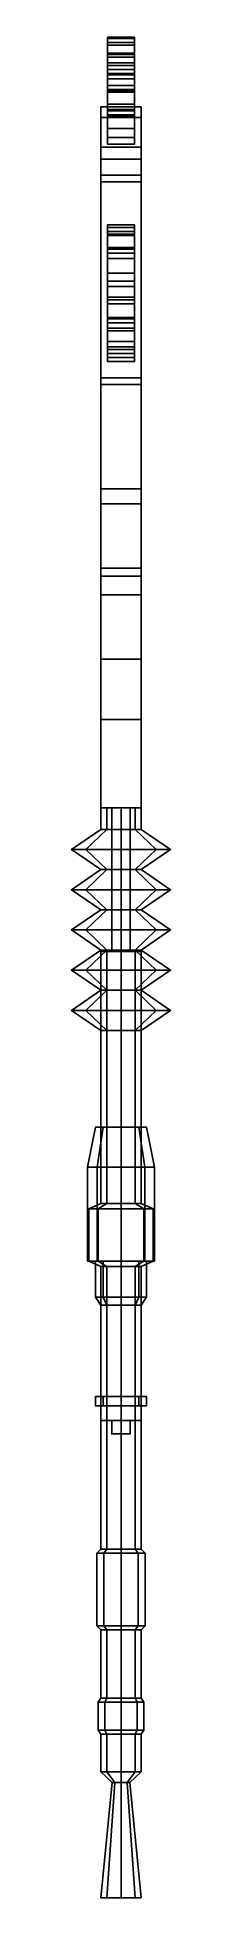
# Model space of a CAD drawing. Extents: x -0.4 to 0.4, y -16.4 to -2.5.
import ezdxf

# ---------------------------------------------------------------- set-up
doc = ezdxf.new("R2010")
doc.units = 0
doc.layers.add('MG_HOTCHKISS', color=7, linetype='CONTINUOUS')

msp = doc.modelspace()

# ---------------------------------------------------------------- linework, layer by layer
at = {"layer": 'MG_HOTCHKISS'}
for points in [[(-0.1, -2.65, -0.36), (-0.1, -2.65, -0.26), (-0.1, -2.54, -0.25), (-0.1, -2.53, -0.36)], [(-0.1, -2.68, -0.46), (-0.1, -2.65, -0.36), (-0.1, -2.53, -0.36), (-0.1, -2.53, -0.51)], [(-0.1, -2.66, -0.56), (-0.1, -2.68, -0.46), (-0.1, -2.53, -0.51), (-0.1, -2.54, -0.66)], [(-0.1, -2.53, -0.36), (-0.1, -2.54, -0.25), (0.1, -2.54, -0.25), (0.1, -2.53, -0.36)], [(-0.1, -2.53, -0.51), (-0.1, -2.53, -0.36), (0.1, -2.53, -0.36), (0.1, -2.53, -0.51)], [(-0.1, -2.54, -0.66), (-0.1, -2.53, -0.51), (0.1, -2.53, -0.51), (0.1, -2.54, -0.66)], [(-0.1, -2.65, -0.26), (-0.1, -2.66, -0.15), (-0.1, -2.59, -0.07), (-0.1, -2.54, -0.25)], [(-0.1, -2.66, -0.74), (-0.1, -2.66, -0.56), (-0.1, -2.54, -0.66), (-0.1, -2.57, -0.76)], [(-0.1, -2.54, -0.25), (-0.1, -2.59, -0.07), (0.1, -2.59, -0.07), (0.1, -2.54, -0.25)], [(-0.1, -2.57, -0.76), (-0.1, -2.54, -0.66), (0.1, -2.54, -0.66), (0.1, -2.57, -0.76)], [(-0.1, -2.74, -0.88), (-0.1, -2.66, -0.74), (-0.1, -2.57, -0.76), (-0.1, -2.66, -0.94)], [(-0.1, -2.66, -0.94), (-0.1, -2.57, -0.76), (0.1, -2.57, -0.76), (0.1, -2.66, -0.94)], [(-0.1, -2.66, -0.15), (-0.1, -2.72, -0.05), (-0.1, -2.66, 0.04), (-0.1, -2.59, -0.07)], [(-0.1, -2.59, -0.07), (-0.1, -2.66, 0.04), (0.1, -2.66, 0.04), (0.1, -2.59, -0.07)], [(0.1, -2.54, -0.25), (0.1, -2.65, -0.26), (0.1, -2.65, -0.36), (0.1, -2.53, -0.36)], [(0.1, -2.53, -0.36), (0.1, -2.65, -0.36), (0.1, -2.68, -0.46), (0.1, -2.53, -0.51)], [(0.1, -2.53, -0.51), (0.1, -2.68, -0.46), (0.1, -2.66, -0.56), (0.1, -2.54, -0.66)], [(0.1, -2.59, -0.07), (0.1, -2.66, -0.15), (0.1, -2.65, -0.26), (0.1, -2.54, -0.25)], [(0.1, -2.54, -0.66), (0.1, -2.66, -0.56), (0.1, -2.66, -0.74), (0.1, -2.57, -0.76)], [(0.1, -2.57, -0.76), (0.1, -2.66, -0.74), (0.1, -2.74, -0.88), (0.1, -2.66, -0.94)], [(0.1, -2.66, 0.04), (0.1, -2.72, -0.05), (0.1, -2.66, -0.15), (0.1, -2.59, -0.07)], [(0.1, -2.65, -0.26), (0.1, -2.66, -0.15), (-0.1, -2.66, -0.15), (-0.1, -2.65, -0.26)], [(0.1, -2.65, -0.36), (0.1, -2.65, -0.26), (-0.1, -2.65, -0.26), (-0.1, -2.65, -0.36)], [(0.1, -2.68, -0.46), (0.1, -2.65, -0.36), (-0.1, -2.65, -0.36), (-0.1, -2.68, -0.46)], [(-0.1, -2.72, -0.05), (-0.1, -2.81), (-0.1, -2.8, 0.12), (-0.1, -2.66, 0.04)], [(-0.1, -2.84, -0.94), (-0.1, -2.74, -0.88), (-0.1, -2.66, -0.94), (-0.1, -2.77, -1.03)], [(-0.1, -2.66, 0.04), (-0.1, -2.8, 0.12), (0.1, -2.8, 0.12), (0.1, -2.66, 0.04)], [(-0.1, -2.77, -1.03), (-0.1, -2.66, -0.94), (0.1, -2.66, -0.94), (0.1, -2.77, -1.03)], [(0.1, -2.66, -0.15), (0.1, -2.72, -0.05), (-0.1, -2.72, -0.05), (-0.1, -2.66, -0.15)], [(0.1, -2.66, -0.56), (0.1, -2.68, -0.46), (-0.1, -2.68, -0.46), (-0.1, -2.66, -0.56)], [(0.1, -2.66, -0.74), (0.1, -2.66, -0.56), (-0.1, -2.66, -0.56), (-0.1, -2.66, -0.74)], [(0.1, -2.74, -0.88), (0.1, -2.66, -0.74), (-0.1, -2.66, -0.74), (-0.1, -2.74, -0.88)], [(0.1, -2.72, -0.05), (0.1, -2.81), (-0.1, -2.81), (-0.1, -2.72, -0.05)], [(0.1, -2.84, -0.94), (0.1, -2.74, -0.88), (-0.1, -2.74, -0.88), (-0.1, -2.84, -0.94)], [(-0.1, -2.93, -0.94), (-0.1, -2.84, -0.94), (-0.1, -2.77, -1.03), (-0.1, -2.89, -1.05)], [(-0.1, -2.89, -1.05), (-0.1, -2.77, -1.03), (0.1, -2.77, -1.03), (0.1, -2.89, -1.05)], [(0.1, -2.8, 0.12), (0.1, -2.81), (0.1, -2.72, -0.05), (0.1, -2.66, 0.04)], [(0.1, -2.66, -0.94), (0.1, -2.74, -0.88), (0.1, -2.84, -0.94), (0.1, -2.77, -1.03)], [(0.1, -2.77, -1.03), (0.1, -2.84, -0.94), (0.1, -2.93, -0.94), (0.1, -2.89, -1.05)], [(-0.1, -2.81), (-0.1, -2.92), (-0.1, -2.94, 0.12), (-0.1, -2.8, 0.12)], [(-0.1, -2.8, 0.12), (-0.1, -2.94, 0.12), (0.1, -2.94, 0.12), (0.1, -2.8, 0.12)], [(0.1, -2.81), (0.1, -2.92), (-0.1, -2.92), (-0.1, -2.81)], [(0.1, -2.93, -0.94), (0.1, -2.84, -0.94), (-0.1, -2.84, -0.94), (-0.1, -2.93, -0.94)], [(-0.1, -3.07, -0.85), (-0.1, -2.93, -0.94), (-0.1, -2.89, -1.05), (-0.1, -3.05, -1.01)], [(-0.1, -3.05, -1.01), (-0.1, -2.89, -1.05), (0.1, -2.89, -1.05), (0.1, -3.05, -1.01)], [(0.1, -2.94, 0.12), (0.1, -2.92), (0.1, -2.81), (0.1, -2.8, 0.12)], [(0.1, -2.89, -1.05), (0.1, -2.93, -0.94), (0.1, -3.07, -0.85), (0.1, -3.05, -1.01)], [(-0.15, -3.35, -0.91), (-0.15, -3.44, -0.91), (-0.15, -3.56, 0.14), (-0.15, -3.05, -0.4)], [(-0.15, -3.05, -0.4), (-0.15, -3.56, 0.14), (0.15, -3.56, 0.14), (0.15, -3.05, -0.4)], [(-0.15, -3.13, -0.7), (-0.15, -3.35, -0.91), (-0.15, -3.05, -0.4), (-0.15, -3.05, -0.52)], [(0.15, -3.05, -0.52), (0.15, -3.13, -0.7), (-0.15, -3.13, -0.7), (-0.15, -3.05, -0.52)], [(-0.15, -3.05, -0.52), (-0.15, -3.05, -0.4), (0.15, -3.05, -0.4), (0.15, -3.05, -0.52)], [(-0.1, -2.92), (-0.1, -3.03, -0.07), (-0.1, -3.08, 0.06), (-0.1, -2.94, 0.12)], [(0.1, -2.92), (0.1, -3.03, -0.07), (-0.1, -3.03, -0.07), (-0.1, -2.92)], [(0.1, -3.07, -0.85), (0.1, -2.93, -0.94), (-0.1, -2.93, -0.94), (-0.1, -3.07, -0.85)], [(-0.1, -2.94, 0.12), (-0.1, -3.08, 0.06), (0.1, -3.08, 0.06), (0.1, -2.94, 0.12)], [(-0.1, -3.03, -0.07), (-0.1, -3.11, -0.22), (-0.1, -3.21, -0.06), (-0.1, -3.08, 0.06)], [(0.1, -3.03, -0.07), (0.1, -3.11, -0.22), (-0.1, -3.11, -0.22), (-0.1, -3.03, -0.07)], [(-0.1, -3.13, -0.7), (-0.1, -3.07, -0.85), (-0.1, -3.05, -1.01), (-0.1, -3.278, -0.841)], [(-0.1, -3.278, -0.841), (-0.1, -3.05, -1.01), (0.1, -3.05, -1.01), (0.1, -3.278, -0.841)], [(0.1, -3.08, 0.06), (0.1, -3.03, -0.07), (0.1, -2.92), (0.1, -2.94, 0.12)], [(0.1, -3.21, -0.06), (0.1, -3.11, -0.22), (0.1, -3.03, -0.07), (0.1, -3.08, 0.06)], [(0.1, -3.05, -1.01), (0.1, -3.07, -0.85), (0.1, -3.13, -0.7), (0.1, -3.278, -0.841)], [(0.15, -3.56, 0.14), (0.15, -3.44, -0.91), (0.15, -3.35, -0.91), (0.15, -3.05, -0.4)], [(0.15, -3.05, -0.4), (0.15, -3.35, -0.91), (0.15, -3.13, -0.7), (0.15, -3.05, -0.52)], [(0.15, -3.13, -0.7), (0.15, -3.35, -0.91), (-0.15, -3.35, -0.91), (-0.15, -3.13, -0.7)], [(0.1, -3.13, -0.7), (0.1, -3.07, -0.85), (-0.1, -3.07, -0.85), (-0.1, -3.13, -0.7)], [(-0.1, -3.08, 0.06), (-0.1, -3.21, -0.06), (0.1, -3.21, -0.06), (0.1, -3.08, 0.06)], [(-0.1, -3.11, -0.22), (-0.1, -3.119, -0.327), (-0.1, -3.328, -0.105), (-0.1, -3.21, -0.06)], [(0.1, -3.11, -0.22), (0.1, -3.119, -0.327), (-0.1, -3.119, -0.327), (-0.1, -3.11, -0.22)], [(0.1, -3.328, -0.105), (0.1, -3.119, -0.327), (0.1, -3.11, -0.22), (0.1, -3.21, -0.06)], [(-0.1, -3.21, -0.06), (-0.1, -3.328, -0.105), (0.1, -3.328, -0.105), (0.1, -3.21, -0.06)], [(0.15, -3.35, -0.91), (0.15, -3.44, -0.91), (-0.15, -3.44, -0.91), (-0.15, -3.35, -0.91)], [(-0.15, -3.44, -0.95), (-0.15, -5.07, -0.95), (-0.15, -6.49, 0.14), (-0.15, -6.01, 0.14)], [(0.15, -3.44, -0.95), (0.15, -5.07, -0.95), (-0.15, -5.07, -0.95), (-0.15, -3.44, -0.95)], [(-0.15, -3.61, 0.16), (-0.15, -3.44, -0.95), (-0.15, -6.01, 0.14), (-0.15, -5.9, 0.16)], [(-0.15, -3.44, -0.91), (-0.15, -3.44, -0.95), (-0.15, -3.61, 0.16), (-0.15, -3.56, 0.14)], [(0.15, -3.44, -0.91), (0.15, -3.44, -0.95), (-0.15, -3.44, -0.95), (-0.15, -3.44, -0.91)], [(0.15, -6.49, 0.14), (0.15, -5.07, -0.95), (0.15, -3.44, -0.95), (0.15, -6.01, 0.14)], [(0.15, -6.01, 0.14), (0.15, -3.44, -0.95), (0.15, -3.61, 0.16), (0.15, -5.9, 0.16)], [(0.15, -3.61, 0.16), (0.15, -3.44, -0.95), (0.15, -3.44, -0.91), (0.15, -3.56, 0.14)], [(-0.15, -3.56, 0.14), (-0.15, -3.61, 0.16), (0.15, -3.61, 0.16), (0.15, -3.56, 0.14)], [(0.15, -5.9, 0.16), (0.15, -3.61, 0.16), (-0.15, -3.61, 0.16), (-0.15, -5.9, 0.16)], [(0.1, -3.93, -1.7), (0.1, -3.95, -1.76), (-0.1, -3.95, -1.76), (-0.1, -3.93, -1.7)], [(-0.1, -3.95, -1.76), (-0.1, -4.18, -1.76), (-0.1, -4.18, -1.54), (-0.1, -3.93, -1.7)], [(-0.1, -3.93, -1.6), (-0.1, -3.98, -1.41), (0.1, -3.98, -1.41), (0.1, -3.93, -1.6)], [(-0.1, -3.93, -1.7), (-0.1, -4.18, -1.54), (-0.1, -3.98, -1.41), (-0.1, -3.93, -1.6)], [(0.1, -3.93, -1.6), (0.1, -3.93, -1.7), (-0.1, -3.93, -1.7), (-0.1, -3.93, -1.6)], [(-0.1, -4.01, -1.82), (-0.1, -4.11, -1.82), (-0.1, -4.18, -1.76), (-0.1, -3.95, -1.76)], [(0.1, -3.95, -1.76), (0.1, -4.01, -1.82), (-0.1, -4.01, -1.82), (-0.1, -3.95, -1.76)], [(0.1, -4.14, -1.16), (0.1, -3.98, -1.41), (-0.1, -3.98, -1.41), (-0.1, -4.14, -1.16)], [(-0.1, -3.98, -1.41), (-0.1, -4.18, -1.54), (-0.1, -4.29, -1.3), (-0.1, -4.14, -1.16)], [(-0.1, -4.1, -0.99), (-0.1, -4.52, -1.02), (-0.1, -4.62, -0.95), (-0.1, -4, -0.95)], [(0.1, -4, -0.95), (0.1, -4.1, -0.99), (-0.1, -4.1, -0.99), (-0.1, -4, -0.95)], [(0.1, -4.01, -1.82), (0.1, -4.11, -1.82), (-0.1, -4.11, -1.82), (-0.1, -4.01, -1.82)], [(0.1, -4.18, -1.54), (0.1, -4.18, -1.76), (0.1, -3.95, -1.76), (0.1, -3.93, -1.7)], [(0.1, -3.98, -1.41), (0.1, -4.18, -1.54), (0.1, -3.93, -1.7), (0.1, -3.93, -1.6)], [(0.1, -4.18, -1.76), (0.1, -4.11, -1.82), (0.1, -4.01, -1.82), (0.1, -3.95, -1.76)], [(0.1, -4.29, -1.3), (0.1, -4.18, -1.54), (0.1, -3.98, -1.41), (0.1, -4.14, -1.16)], [(0.1, -4.62, -0.95), (0.1, -4.52, -1.02), (0.1, -4.1, -0.99), (0.1, -4, -0.95)], [(-0.1, -4.14, -1.07), (-0.1, -4.39, -1.1), (-0.1, -4.52, -1.02), (-0.1, -4.1, -0.99)], [(0.1, -4.1, -0.99), (0.1, -4.14, -1.07), (-0.1, -4.14, -1.07), (-0.1, -4.1, -0.99)], [(-0.1, -4.18, -1.76), (-0.1, -4.11, -1.82), (0.1, -4.11, -1.82), (0.1, -4.18, -1.76)], [(-0.1, -4.14, -1.16), (-0.1, -4.29, -1.3), (-0.1, -4.35, -1.24), (-0.1, -4.14, -1.07)], [(0.1, -4.14, -1.07), (0.1, -4.14, -1.16), (-0.1, -4.14, -1.16), (-0.1, -4.14, -1.07)], [(-0.1, -4.14, -1.07), (-0.1, -4.35, -1.24), (0.1, -4.35, -1.24), (0.1, -4.14, -1.07)], [(-0.1, -4.14, -1.07), (-0.1, -4.35, -1.24), (-0.1, -4.39, -1.2), (-0.1, -4.39, -1.1)], [(0.1, -4.14, -1.07), (0.1, -4.35, -1.24), (-0.1, -4.35, -1.24), (-0.1, -4.14, -1.07)], [(0.1, -4.52, -1.02), (0.1, -4.39, -1.1), (0.1, -4.14, -1.07), (0.1, -4.1, -0.99)], [(0.1, -4.35, -1.24), (0.1, -4.29, -1.3), (0.1, -4.14, -1.16), (0.1, -4.14, -1.07)], [(0.1, -4.39, -1.2), (0.1, -4.35, -1.24), (0.1, -4.14, -1.07), (0.1, -4.39, -1.1)], [(-0.1, -4.18, -1.54), (-0.1, -4.18, -1.76), (0.1, -4.18, -1.76), (0.1, -4.18, -1.54)], [(-0.1, -4.29, -1.3), (-0.1, -4.18, -1.54), (0.1, -4.18, -1.54), (0.1, -4.29, -1.3)], [(-0.1, -4.35, -1.24), (-0.1, -4.29, -1.3), (0.1, -4.29, -1.3), (0.1, -4.35, -1.24)], [(-0.1, -4.35, -1.24), (-0.1, -4.47, -1.34), (-0.1, -4.49, -1.31), (-0.1, -4.39, -1.2)], [(0.1, -4.35, -1.24), (0.1, -4.47, -1.34), (-0.1, -4.47, -1.34), (-0.1, -4.35, -1.24)], [(-0.1, -4.39, -1.1), (-0.1, -4.39, -1.2), (0.1, -4.39, -1.2), (0.1, -4.39, -1.1)], [(-0.1, -4.52, -1.02), (-0.1, -4.39, -1.1), (0.1, -4.39, -1.1), (0.1, -4.52, -1.02)], [(-0.1, -4.39, -1.2), (-0.1, -4.49, -1.31), (0.1, -4.49, -1.31), (0.1, -4.39, -1.2)], [(0.1, -4.49, -1.31), (0.1, -4.47, -1.34), (0.1, -4.35, -1.24), (0.1, -4.39, -1.2)], [(-0.1, -4.47, -1.34), (-0.1, -4.72, -1.34), (-0.1, -4.7, -1.31), (-0.1, -4.49, -1.31)], [(0.1, -4.47, -1.34), (0.1, -4.72, -1.34), (-0.1, -4.72, -1.34), (-0.1, -4.47, -1.34)], [(-0.1, -4.49, -1.31), (-0.1, -4.7, -1.31), (0.1, -4.7, -1.31), (0.1, -4.49, -1.31)], [(-0.1, -4.62, -0.95), (-0.1, -4.52, -1.02), (0.1, -4.52, -1.02), (0.1, -4.62, -0.95)], [(0.1, -4.7, -1.31), (0.1, -4.72, -1.34), (0.1, -4.47, -1.34), (0.1, -4.49, -1.31)], [(-0.1, -4.66, -1.12), (-0.1, -4.66, -0.95), (-0.1, -4.63, -0.95), (-0.1, -4.63, -1.13)], [(-0.1, -4.63, -1.13), (-0.1, -4.63, -0.95), (0.1, -4.63, -0.95), (0.1, -4.63, -1.13)], [(-0.1, -4.7, -1.2), (-0.1, -4.63, -1.13), (0.1, -4.63, -1.13), (0.1, -4.7, -1.2)], [(-0.1, -4.72, -1.19), (-0.1, -4.66, -1.12), (-0.1, -4.63, -1.13), (-0.1, -4.7, -1.2)], [(0.1, -4.66, -1.12), (0.1, -4.66, -0.95), (-0.1, -4.66, -0.95), (-0.1, -4.66, -1.12)], [(0.1, -4.72, -1.19), (0.1, -4.66, -1.12), (-0.1, -4.66, -1.12), (-0.1, -4.72, -1.19)], [(-0.1, -4.72, -1.34), (-0.1, -4.86, -1.27), (-0.1, -4.84, -1.24), (-0.1, -4.7, -1.31)], [(-0.1, -4.7, -1.31), (-0.1, -4.84, -1.24), (0.1, -4.84, -1.24), (0.1, -4.7, -1.31)], [(0.1, -4.7, -1.2), (0.1, -4.72, -1.19), (-0.1, -4.72, -1.19), (-0.1, -4.7, -1.2)], [(0.1, -4.63, -0.95), (0.1, -4.66, -0.95), (0.1, -4.66, -1.12), (0.1, -4.63, -1.13)], [(0.1, -4.63, -1.13), (0.1, -4.66, -1.12), (0.1, -4.72, -1.19), (0.1, -4.7, -1.2)], [(0.1, -4.84, -1.24), (0.1, -4.86, -1.27), (0.1, -4.72, -1.34), (0.1, -4.7, -1.31)], [(0.1, -4.72, -1.34), (0.1, -4.86, -1.27), (-0.1, -4.86, -1.27), (-0.1, -4.72, -1.34)], [(-0.1, -4.89, -1.04), (-0.1, -4.8, -0.95), (0.1, -4.8, -0.95), (0.1, -4.89, -1.04)], [(-0.1, -4.92, -0.99), (-0.1, -4.8, -0.95), (-0.1, -4.8, -0.95), (-0.1, -4.89, -1.04)], [(-0.1, -4.95, -0.95), (-0.1, -4.8, -0.95), (-0.1, -4.8, -0.95), (-0.1, -4.92, -0.99)], [(-0.1, -4.84, -1.24), (-0.1, -4.89, -1.16), (0.1, -4.89, -1.16), (0.1, -4.84, -1.24)], [(-0.1, -4.86, -1.27), (-0.1, -4.92, -1.16), (-0.1, -4.89, -1.16), (-0.1, -4.84, -1.24)], [(0.1, -4.8, -0.95), (0.1, -4.8, -0.95), (0.1, -4.92, -0.99), (0.1, -4.89, -1.04)], [(0.1, -4.8, -0.95), (0.1, -4.8, -0.95), (0.1, -4.95, -0.95), (0.1, -4.92, -0.99)], [(0.1, -4.89, -1.16), (0.1, -4.92, -1.16), (0.1, -4.86, -1.27), (0.1, -4.84, -1.24)], [(0.1, -4.86, -1.27), (0.1, -4.92, -1.16), (-0.1, -4.92, -1.16), (-0.1, -4.86, -1.27)], [(-0.1, -4.92, -1.16), (-0.1, -4.92, -0.99), (-0.1, -4.89, -1.04), (-0.1, -4.89, -1.16)], [(-0.1, -4.89, -1.16), (-0.1, -4.89, -1.04), (0.1, -4.89, -1.04), (0.1, -4.89, -1.16)], [(0.1, -4.92, -1.16), (0.1, -4.92, -0.99), (-0.1, -4.92, -0.99), (-0.1, -4.92, -1.16)], [(0.1, -4.92, -0.99), (0.1, -4.95, -0.95), (-0.1, -4.95, -0.95), (-0.1, -4.92, -0.99)], [(0.1, -4.89, -1.04), (0.1, -4.92, -0.99), (0.1, -4.92, -1.16), (0.1, -4.89, -1.16)], [(-0.15, -5.07, -0.95), (-0.15, -5.12, -0.99), (-0.15, -7.62, 0.21), (-0.15, -7.17, 0.26)], [(0.15, -7.17, 0.26), (0.15, -5.07, -0.95), (-0.15, -5.07, -0.95), (-0.15, -7.17, 0.26)], [(0.15, -5.07, -0.95), (0.15, -5.12, -0.99), (-0.15, -5.12, -0.99), (-0.15, -5.07, -0.95)], [(-0.15, -6.49, 0.14), (-0.15, -5.07, -0.95), (-0.15, -7.17, 0.26)], [(-0.15, -7.17, 0.26), (-0.15, -5.07, -0.95), (0.15, -5.07, -0.95), (0.15, -7.17, 0.26)], [(-0.15, -5.12, -0.99), (-0.15, -8.28, -0.99), (-0.15, -8.28, 0.38), (-0.15, -7.62, 0.21)], [(0.15, -5.12, -0.99), (0.15, -8.28, -0.99), (-0.15, -8.28, -0.99), (-0.15, -5.12, -0.99)], [(0.15, -7.62, 0.21), (0.15, -5.12, -0.99), (0.15, -5.07, -0.95), (0.15, -7.17, 0.26)], [(0.15, -7.17, 0.26), (0.15, -5.07, -0.95), (0.15, -6.49, 0.14), (0.15, -7.17, 0.26)], [(0.15, -8.28, 0.38), (0.15, -8.28, -0.99), (0.15, -5.12, -0.99), (0.15, -7.62, 0.21)], [(-0.15, -5.9, 0.16), (-0.15, -6.01, 0.14), (0.15, -6.01, 0.14), (0.15, -5.9, 0.16)], [(-0.15, -6.01, 0.14), (-0.15, -6.49, 0.14), (0.15, -6.49, 0.14), (0.15, -6.01, 0.14)], [(-0.15, -6.55, 0.25), (-0.15, -6.49, 0.21), (-0.15, -7.17, 0.26), (-0.15, -6.69, 0.26)], [(0.15, -6.55, 0.25), (0.15, -6.49, 0.21), (-0.15, -6.49, 0.21), (-0.15, -6.55, 0.25)], [(0.15, -6.49, 0.21), (0.15, -6.49, 0.14), (-0.15, -6.49, 0.14), (-0.15, -6.49, 0.21)], [(0.15, -7.17, 0.26), (0.15, -6.49, 0.21), (0.15, -6.55, 0.25), (0.15, -6.69, 0.26)], [(0.15, -7.17, 0.26), (0.15, -6.49, 0.14), (0.15, -6.49, 0.21), (0.15, -7.17, 0.26)], [(0.15, -6.69, 0.26), (0.15, -6.55, 0.25), (-0.15, -6.55, 0.25), (-0.15, -6.69, 0.26)], [(-0.15, -6.69, 0.26), (-0.15, -7.17, 0.26), (0.15, -7.17, 0.26), (0.15, -6.69, 0.26)], [(-0.15, -7.17, 0.26), (-0.15, -7.62, 0.21), (0.15, -7.62, 0.21), (0.15, -7.17, 0.26)], [(-0.15, -7.62, 0.21), (-0.15, -8.28, 0.38), (-0.15, -8.28, 0.38), (-0.15, -7.62, 0.38)], [(-0.15, -7.62, 0.38), (-0.15, -8.28, 0.38), (0.15, -8.28, 0.38), (0.15, -7.62, 0.38)], [(0.15, -7.62, 0.38), (0.15, -7.62, 0.21), (-0.15, -7.62, 0.21), (-0.15, -7.62, 0.38)], [(0.15, -8.28, 0.38), (0.15, -8.28, 0.38), (0.15, -7.62, 0.21), (0.15, -7.62, 0.38)], [(-0.15, -8.28, 0.38), (-0.15, -8.28, -0.99), (0.15, -8.28, -0.99), (0.15, -8.28, 0.38)], [(-0.15, -8.28), (-0.106, -8.28, -0.106), (-0.106, -8.44, -0.106), (-0.15, -8.44)], [(-0.106, -8.28, 0.106), (-0.15, -8.28), (-0.15, -8.44), (-0.106, -8.44, 0.106)], [(0, -8.28, 0.15), (-0.106, -8.28, 0.106), (-0.106, -8.44, 0.106), (0, -8.44, 0.15)], [(-0.106, -8.28, -0.106), (0, -8.28, -0.15), (0, -8.44, -0.15), (-0.106, -8.44, -0.106)], [(0, -8.28, -0.35), (-0.069, -8.28, -0.39), (-0.069, -9.35, -0.39), (0, -9.35, -0.35)], [(-0.069, -8.28, -0.39), (-0.069, -8.28, -0.47), (-0.069, -9.35, -0.47), (-0.069, -9.35, -0.39)], [(-0.069, -8.28, -0.47), (0, -8.28, -0.51), (0, -9.35, -0.51), (-0.069, -9.35, -0.47)], [(0, -8.28, -0.51), (0.069, -8.28, -0.47), (0.069, -9.35, -0.47), (0, -9.35, -0.51)], [(0.069, -8.28, -0.39), (0, -8.28, -0.35), (0, -9.35, -0.35), (0.069, -9.35, -0.39)], [(0.106, -8.28, 0.106), (0, -8.28, 0.15), (0, -8.44, 0.15), (0.106, -8.44, 0.106)], [(0, -8.28, -0.15), (0.106, -8.28, -0.106), (0.106, -8.44, -0.106), (0, -8.44, -0.15)], [(0.069, -8.28, -0.47), (0.069, -8.28, -0.39), (0.069, -9.35, -0.39), (0.069, -9.35, -0.47)], [(0.106, -8.28, -0.106), (0.15, -8.28), (0.15, -8.44), (0.106, -8.44, -0.106)], [(0.15, -8.28), (0.106, -8.28, 0.106), (0.106, -8.44, 0.106), (0.15, -8.44)], [(-0.106, -8.44, 0.106), (-0.15, -8.44), (-0.37, -8.59), (-0.262, -8.59, 0.262)], [(-0.15, -8.44), (-0.106, -8.44, -0.106), (-0.262, -8.59, -0.262), (-0.37, -8.59)], [(0, -8.44, 0.15), (-0.106, -8.44, 0.106), (-0.262, -8.59, 0.262), (0, -8.59, 0.37)], [(-0.106, -8.44, -0.106), (0, -8.44, -0.15), (0, -8.59, -0.37), (-0.262, -8.59, -0.262)], [(0.106, -8.44, 0.106), (0, -8.44, 0.15), (0, -8.59, 0.37), (0.262, -8.59, 0.262)], [(0, -8.44, -0.15), (0.106, -8.44, -0.106), (0.262, -8.59, -0.262), (0, -8.59, -0.37)], [(0.15, -8.44), (0.106, -8.44, 0.106), (0.262, -8.59, 0.262), (0.37, -8.59)], [(0.106, -8.44, -0.106), (0.15, -8.44), (0.37, -8.59), (0.262, -8.59, -0.262)], [(-0.106, -8.74, -0.106), (-0.15, -8.74), (-0.37, -8.59), (-0.262, -8.59, -0.262)], [(-0.15, -8.74), (-0.106, -8.74, 0.106), (-0.262, -8.59, 0.262), (-0.37, -8.59)], [(0, -8.74, -0.15), (-0.106, -8.74, -0.106), (-0.262, -8.59, -0.262), (0, -8.59, -0.37)], [(-0.106, -8.74, 0.106), (0, -8.74, 0.15), (0, -8.59, 0.37), (-0.262, -8.59, 0.262)], [(0.106, -8.74, -0.106), (0, -8.74, -0.15), (0, -8.59, -0.37), (0.262, -8.59, -0.262)], [(0, -8.74, 0.15), (0.106, -8.74, 0.106), (0.262, -8.59, 0.262), (0, -8.59, 0.37)], [(0.15, -8.74), (0.106, -8.74, -0.106), (0.262, -8.59, -0.262), (0.37, -8.59)], [(0.106, -8.74, 0.106), (0.15, -8.74), (0.37, -8.59), (0.262, -8.59, 0.262)], [(-0.106, -8.74, 0.106), (-0.15, -8.74), (-0.37, -8.89), (-0.262, -8.89, 0.262)], [(-0.15, -8.74), (-0.106, -8.74, -0.106), (-0.262, -8.89, -0.262), (-0.37, -8.89)], [(0, -8.74, 0.15), (-0.106, -8.74, 0.106), (-0.262, -8.89, 0.262), (0, -8.89, 0.37)], [(-0.106, -8.74, -0.106), (0, -8.74, -0.15), (0, -8.89, -0.37), (-0.262, -8.89, -0.262)], [(0.106, -8.74, 0.106), (0, -8.74, 0.15), (0, -8.89, 0.37), (0.262, -8.89, 0.262)], [(0, -8.74, -0.15), (0.106, -8.74, -0.106), (0.262, -8.89, -0.262), (0, -8.89, -0.37)], [(0.15, -8.74), (0.106, -8.74, 0.106), (0.262, -8.89, 0.262), (0.37, -8.89)], [(0.106, -8.74, -0.106), (0.15, -8.74), (0.37, -8.89), (0.262, -8.89, -0.262)], [(-0.106, -9.04, -0.106), (-0.15, -9.04), (-0.37, -8.89), (-0.262, -8.89, -0.262)], [(-0.15, -9.04), (-0.106, -9.04, 0.106), (-0.262, -8.89, 0.262), (-0.37, -8.89)], [(0, -9.04, -0.15), (-0.106, -9.04, -0.106), (-0.262, -8.89, -0.262), (0, -8.89, -0.37)], [(-0.106, -9.04, 0.106), (0, -9.04, 0.15), (0, -8.89, 0.37), (-0.262, -8.89, 0.262)], [(0.106, -9.04, -0.106), (0, -9.04, -0.15), (0, -8.89, -0.37), (0.262, -8.89, -0.262)], [(0, -9.04, 0.15), (0.106, -9.04, 0.106), (0.262, -8.89, 0.262), (0, -8.89, 0.37)], [(0.15, -9.04), (0.106, -9.04, -0.106), (0.262, -8.89, -0.262), (0.37, -8.89)], [(0.106, -9.04, 0.106), (0.15, -9.04), (0.37, -8.89), (0.262, -8.89, 0.262)], [(-0.106, -9.04, 0.106), (-0.15, -9.04), (-0.37, -9.19), (-0.262, -9.19, 0.262)], [(-0.15, -9.04), (-0.106, -9.04, -0.106), (-0.262, -9.19, -0.262), (-0.37, -9.19)], [(0, -9.04, 0.15), (-0.106, -9.04, 0.106), (-0.262, -9.19, 0.262), (0, -9.19, 0.37)], [(-0.106, -9.04, -0.106), (0, -9.04, -0.15), (0, -9.19, -0.37), (-0.262, -9.19, -0.262)], [(0.106, -9.04, 0.106), (0, -9.04, 0.15), (0, -9.19, 0.37), (0.262, -9.19, 0.262)], [(0, -9.04, -0.15), (0.106, -9.04, -0.106), (0.262, -9.19, -0.262), (0, -9.19, -0.37)], [(0.15, -9.04), (0.106, -9.04, 0.106), (0.262, -9.19, 0.262), (0.37, -9.19)], [(0.106, -9.04, -0.106), (0.15, -9.04), (0.37, -9.19), (0.262, -9.19, -0.262)], [(-0.106, -9.34, -0.106), (-0.15, -9.34), (-0.37, -9.19), (-0.262, -9.19, -0.262)], [(-0.15, -9.34), (-0.106, -9.34, 0.106), (-0.262, -9.19, 0.262), (-0.37, -9.19)], [(0, -9.34, -0.15), (-0.106, -9.34, -0.106), (-0.262, -9.19, -0.262), (0, -9.19, -0.37)], [(-0.106, -9.34, 0.106), (0, -9.34, 0.15), (0, -9.19, 0.37), (-0.262, -9.19, 0.262)], [(0.106, -9.34, -0.106), (0, -9.34, -0.15), (0, -9.19, -0.37), (0.262, -9.19, -0.262)], [(0, -9.34, 0.15), (0.106, -9.34, 0.106), (0.262, -9.19, 0.262), (0, -9.19, 0.37)], [(0.15, -9.34), (0.106, -9.34, -0.106), (0.262, -9.19, -0.262), (0.37, -9.19)], [(0.106, -9.34, 0.106), (0.15, -9.34), (0.37, -9.19), (0.262, -9.19, 0.262)], [(-0.106, -9.34, 0.106), (-0.15, -9.34), (-0.37, -9.49), (-0.262, -9.49, 0.262)], [(-0.15, -9.34), (-0.106, -9.34, -0.106), (-0.262, -9.49, -0.262), (-0.37, -9.49)], [(0, -9.34, 0.15), (-0.106, -9.34, 0.106), (-0.262, -9.49, 0.262), (0, -9.49, 0.37)], [(-0.106, -9.34, -0.106), (0, -9.34, -0.15), (0, -9.49, -0.37), (-0.262, -9.49, -0.262)], [(-0.106, -9.35, -0.324), (-0.15, -9.35, -0.43), (-0.15, -10.66, -0.43), (-0.106, -10.66, -0.324)], [(-0.15, -9.35, -0.43), (-0.106, -9.35, -0.536), (-0.106, -10.66, -0.536), (-0.15, -10.66, -0.43)], [(-0.106, -9.35, -0.536), (-0.15, -9.35, -0.43), (-0.069, -9.35, -0.39), (-0.069, -9.35, -0.47)], [(-0.15, -9.35, -0.43), (-0.106, -9.35, -0.324), (-0.069, -9.35, -0.39)], [(0, -9.35, -0.28), (-0.106, -9.35, -0.324), (-0.106, -10.66, -0.324), (0, -10.66, -0.28)], [(-0.106, -9.35, -0.536), (0, -9.35, -0.58), (0, -10.66, -0.58), (-0.106, -10.66, -0.536)], [(0, -9.35, -0.58), (-0.106, -9.35, -0.536), (-0.069, -9.35, -0.47), (0, -9.35, -0.51)], [(-0.106, -9.35, -0.324), (0, -9.35, -0.28), (0, -9.35, -0.35), (-0.069, -9.35, -0.39)], [(0.106, -9.34, 0.106), (0, -9.34, 0.15), (0, -9.49, 0.37), (0.262, -9.49, 0.262)], [(0, -9.34, -0.15), (0.106, -9.34, -0.106), (0.262, -9.49, -0.262), (0, -9.49, -0.37)], [(0.106, -9.35, -0.324), (0, -9.35, -0.28), (0, -10.66, -0.28), (0.106, -10.66, -0.324)], [(0, -9.35, -0.58), (0.106, -9.35, -0.536), (0.106, -10.66, -0.536), (0, -10.66, -0.58)], [(0.106, -9.35, -0.536), (0, -9.35, -0.58), (0, -9.35, -0.51), (0.069, -9.35, -0.47)], [(0, -9.35, -0.28), (0.106, -9.35, -0.324), (0.069, -9.35, -0.39), (0, -9.35, -0.35)], [(0.15, -9.35, -0.43), (0.106, -9.35, -0.536), (0.069, -9.35, -0.47)], [(0.106, -9.35, -0.324), (0.15, -9.35, -0.43), (0.069, -9.35, -0.47), (0.069, -9.35, -0.39)], [(0.15, -9.34), (0.106, -9.34, 0.106), (0.262, -9.49, 0.262), (0.37, -9.49)], [(0.106, -9.34, -0.106), (0.15, -9.34), (0.37, -9.49), (0.262, -9.49, -0.262)], [(0.15, -9.35, -0.43), (0.106, -9.35, -0.324), (0.106, -10.66, -0.324), (0.15, -10.66, -0.43)], [(0.106, -9.35, -0.536), (0.15, -9.35, -0.43), (0.15, -10.66, -0.43), (0.106, -10.66, -0.536)], [(-0.106, -9.64, -0.106), (-0.15, -9.64), (-0.37, -9.49), (-0.262, -9.49, -0.262)], [(-0.15, -9.64), (-0.106, -9.64, 0.106), (-0.262, -9.49, 0.262), (-0.37, -9.49)], [(0, -9.64, -0.15), (-0.106, -9.64, -0.106), (-0.262, -9.49, -0.262), (0, -9.49, -0.37)], [(-0.106, -9.64, 0.106), (0, -9.64, 0.15), (0, -9.49, 0.37), (-0.262, -9.49, 0.262)], [(0.106, -9.64, -0.106), (0, -9.64, -0.15), (0, -9.49, -0.37), (0.262, -9.49, -0.262)], [(0, -9.64, 0.15), (0.106, -9.64, 0.106), (0.262, -9.49, 0.262), (0, -9.49, 0.37)], [(0.15, -9.64), (0.106, -9.64, -0.106), (0.262, -9.49, -0.262), (0.37, -9.49)], [(0.106, -9.64, 0.106), (0.15, -9.64), (0.37, -9.49), (0.262, -9.49, 0.262)], [(-0.106, -9.64, 0.106), (-0.15, -9.64), (-0.37, -9.79), (-0.262, -9.79, 0.262)], [(-0.15, -9.64), (-0.106, -9.64, -0.106), (-0.262, -9.79, -0.262), (-0.37, -9.79)], [(0, -9.64, 0.15), (-0.106, -9.64, 0.106), (-0.262, -9.79, 0.262), (0, -9.79, 0.37)], [(-0.106, -9.64, -0.106), (0, -9.64, -0.15), (0, -9.79, -0.37), (-0.262, -9.79, -0.262)], [(0.106, -9.64, 0.106), (0, -9.64, 0.15), (0, -9.79, 0.37), (0.262, -9.79, 0.262)], [(0, -9.64, -0.15), (0.106, -9.64, -0.106), (0.262, -9.79, -0.262), (0, -9.79, -0.37)], [(0.15, -9.64), (0.106, -9.64, 0.106), (0.262, -9.79, 0.262), (0.37, -9.79)], [(0.106, -9.64, -0.106), (0.15, -9.64), (0.37, -9.79), (0.262, -9.79, -0.262)], [(-0.106, -9.94, -0.106), (-0.15, -9.94), (-0.37, -9.79), (-0.262, -9.79, -0.262)], [(-0.15, -9.94), (-0.106, -9.94, 0.106), (-0.262, -9.79, 0.262), (-0.37, -9.79)], [(0, -9.94, -0.15), (-0.106, -9.94, -0.106), (-0.262, -9.79, -0.262), (0, -9.79, -0.37)], [(-0.106, -9.94, 0.106), (0, -9.94, 0.15), (0, -9.79, 0.37), (-0.262, -9.79, 0.262)], [(0.106, -9.94, -0.106), (0, -9.94, -0.15), (0, -9.79, -0.37), (0.262, -9.79, -0.262)], [(0, -9.94, 0.15), (0.106, -9.94, 0.106), (0.262, -9.79, 0.262), (0, -9.79, 0.37)], [(0.15, -9.94), (0.106, -9.94, -0.106), (0.262, -9.79, -0.262), (0.37, -9.79)], [(0.106, -9.94, 0.106), (0.15, -9.94), (0.37, -9.79), (0.262, -9.79, 0.262)], [(-0.106, -9.94, 0.106), (-0.15, -9.94), (-0.15, -11.23), (-0.106, -11.23, 0.106)], [(-0.15, -9.94), (-0.106, -9.94, -0.106), (-0.106, -11.23, -0.106), (-0.15, -11.23)], [(0, -9.94, 0.15), (-0.106, -9.94, 0.106), (-0.106, -11.23, 0.106), (0, -11.23, 0.15)], [(-0.106, -9.94, -0.106), (0, -9.94, -0.15), (0, -11.23, -0.15), (-0.106, -11.23, -0.106)], [(0.106, -9.94, 0.106), (0, -9.94, 0.15), (0, -11.23, 0.15), (0.106, -11.23, 0.106)], [(0, -9.94, -0.15), (0.106, -9.94, -0.106), (0.106, -11.23, -0.106), (0, -11.23, -0.15)], [(0.15, -9.94), (0.106, -9.94, 0.106), (0.106, -11.23, 0.106), (0.15, -11.23)], [(0.106, -9.94, -0.106), (0.15, -9.94), (0.15, -11.23), (0.106, -11.23, -0.106)], [(-0.177, -10.96, -0.607), (-0.25, -10.96, -0.43), (-0.19, -10.66, -0.43), (-0.134, -10.66, -0.564)], [(-0.25, -10.96, -0.43), (-0.177, -10.96, -0.253), (-0.134, -10.66, -0.296), (-0.19, -10.66, -0.43)], [(-0.106, -10.66, -0.324), (-0.15, -10.66, -0.43), (-0.19, -10.66, -0.43), (-0.134, -10.66, -0.296)], [(-0.15, -10.66, -0.43), (-0.106, -10.66, -0.536), (-0.134, -10.66, -0.564), (-0.19, -10.66, -0.43)], [(0, -10.96, -0.68), (-0.177, -10.96, -0.607), (-0.134, -10.66, -0.564), (0, -10.66, -0.62)], [(-0.177, -10.96, -0.253), (0, -10.96, -0.18), (0, -10.66, -0.24), (-0.134, -10.66, -0.296)], [(0, -10.66, -0.28), (-0.106, -10.66, -0.324), (-0.134, -10.66, -0.296), (0, -10.66, -0.24)], [(-0.106, -10.66, -0.536), (0, -10.66, -0.58), (0, -10.66, -0.62), (-0.134, -10.66, -0.564)], [(0.177, -10.96, -0.607), (0, -10.96, -0.68), (0, -10.66, -0.62), (0.134, -10.66, -0.564)], [(0, -10.96, -0.18), (0.177, -10.96, -0.253), (0.134, -10.66, -0.296), (0, -10.66, -0.24)], [(0, -10.66, -0.58), (0.106, -10.66, -0.536), (0.134, -10.66, -0.564), (0, -10.66, -0.62)], [(0.106, -10.66, -0.324), (0, -10.66, -0.28), (0, -10.66, -0.24), (0.134, -10.66, -0.296)], [(0.106, -10.66, -0.536), (0.15, -10.66, -0.43), (0.19, -10.66, -0.43), (0.134, -10.66, -0.564)], [(0.15, -10.66, -0.43), (0.106, -10.66, -0.324), (0.134, -10.66, -0.296), (0.19, -10.66, -0.43)], [(0.25, -10.96, -0.43), (0.177, -10.96, -0.607), (0.134, -10.66, -0.564), (0.19, -10.66, -0.43)], [(0.177, -10.96, -0.253), (0.25, -10.96, -0.43), (0.19, -10.66, -0.43), (0.134, -10.66, -0.296)], [(-0.177, -10.96, -0.253), (-0.25, -10.96, -0.43), (-0.25, -11.66, -0.43), (-0.177, -11.66, -0.253)], [(-0.25, -10.96, -0.43), (-0.177, -10.96, -0.607), (-0.177, -11.66, -0.607), (-0.25, -11.66, -0.43)], [(0, -10.96, -0.18), (-0.177, -10.96, -0.253), (-0.177, -11.66, -0.253), (0, -11.66, -0.18)], [(-0.177, -10.96, -0.607), (0, -10.96, -0.68), (0, -11.66, -0.68), (-0.177, -11.66, -0.607)], [(0.177, -10.96, -0.253), (0, -10.96, -0.18), (0, -11.66, -0.18), (0.177, -11.66, -0.253)], [(0, -10.96, -0.68), (0.177, -10.96, -0.607), (0.177, -11.66, -0.607), (0, -11.66, -0.68)], [(0.25, -10.96, -0.43), (0.177, -10.96, -0.253), (0.177, -11.66, -0.253), (0.25, -11.66, -0.43)], [(0.177, -10.96, -0.607), (0.25, -10.96, -0.43), (0.25, -11.66, -0.43), (0.177, -11.66, -0.607)], [(-0.106, -11.23, 0.106), (-0.15, -11.23), (-0.24, -11.27), (-0.17, -11.27, 0.17)], [(-0.15, -11.23), (-0.106, -11.23, -0.106), (-0.17, -11.27, -0.17), (-0.24, -11.27)], [(0, -11.23, 0.15), (-0.106, -11.23, 0.106), (-0.17, -11.27, 0.17), (0, -11.27, 0.24)], [(-0.106, -11.23, -0.106), (0, -11.23, -0.15), (0, -11.27, -0.24), (-0.17, -11.27, -0.17)], [(0.106, -11.23, 0.106), (0, -11.23, 0.15), (0, -11.27, 0.24), (0.17, -11.27, 0.17)], [(0, -11.23, -0.15), (0.106, -11.23, -0.106), (0.17, -11.27, -0.17), (0, -11.27, -0.24)], [(0.15, -11.23), (0.106, -11.23, 0.106), (0.17, -11.27, 0.17), (0.24, -11.27)], [(0.106, -11.23, -0.106), (0.15, -11.23), (0.24, -11.27), (0.17, -11.27, -0.17)], [(-0.17, -11.27, 0.17), (-0.24, -11.27), (-0.24, -11.66), (-0.17, -11.66, 0.17)], [(-0.24, -11.27), (-0.17, -11.27, -0.17), (-0.17, -11.66, -0.17), (-0.24, -11.66)], [(0, -11.27, 0.24), (-0.17, -11.27, 0.17), (-0.17, -11.66, 0.17), (0, -11.66, 0.24)], [(-0.17, -11.27, -0.17), (0, -11.27, -0.24), (0, -11.66, -0.24), (-0.17, -11.66, -0.17)], [(0.17, -11.27, 0.17), (0, -11.27, 0.24), (0, -11.66, 0.24), (0.17, -11.66, 0.17)], [(0, -11.27, -0.24), (0.17, -11.27, -0.17), (0.17, -11.66, -0.17), (0, -11.66, -0.24)], [(0.24, -11.27), (0.17, -11.27, 0.17), (0.17, -11.66, 0.17), (0.24, -11.66)], [(0.17, -11.27, -0.17), (0.24, -11.27), (0.24, -11.66), (0.17, -11.66, -0.17)], [(-0.177, -11.66, -0.253), (-0.25, -11.66, -0.43), (-0.19, -11.66, -0.43), (-0.134, -11.66, -0.296)], [(-0.25, -11.66, -0.43), (-0.177, -11.66, -0.607), (-0.134, -11.66, -0.564), (-0.19, -11.66, -0.43)], [(-0.106, -11.7, -0.106), (-0.15, -11.7), (-0.24, -11.66), (-0.17, -11.66, -0.17)], [(-0.15, -11.7), (-0.106, -11.7, 0.106), (-0.17, -11.66, 0.17), (-0.24, -11.66)], [(-0.134, -11.66, -0.296), (-0.19, -11.66, -0.43), (-0.19, -11.93, -0.43), (-0.134, -11.93, -0.296)], [(-0.19, -11.66, -0.43), (-0.134, -11.66, -0.564), (-0.134, -11.93, -0.564), (-0.19, -11.93, -0.43)], [(0, -11.66, -0.18), (-0.177, -11.66, -0.253), (-0.134, -11.66, -0.296), (0, -11.66, -0.24)], [(-0.177, -11.66, -0.607), (0, -11.66, -0.68), (0, -11.66, -0.62), (-0.134, -11.66, -0.564)], [(0, -11.7, -0.15), (-0.106, -11.7, -0.106), (-0.17, -11.66, -0.17), (0, -11.66, -0.24)], [(-0.106, -11.7, 0.106), (0, -11.7, 0.15), (0, -11.66, 0.24), (-0.17, -11.66, 0.17)], [(-0.106, -11.7, 0.106), (-0.15, -11.7), (-0.15, -13.81), (-0.106, -13.81, 0.106)], [(-0.15, -11.7), (-0.106, -11.7, -0.106), (-0.106, -13.81, -0.106), (-0.15, -13.81)], [(0, -11.66, -0.24), (-0.134, -11.66, -0.296), (-0.134, -11.93, -0.296), (0, -11.93, -0.24)], [(-0.134, -11.66, -0.564), (0, -11.66, -0.62), (0, -11.93, -0.62), (-0.134, -11.93, -0.564)], [(0, -11.7, 0.15), (-0.106, -11.7, 0.106), (-0.106, -13.81, 0.106), (0, -13.81, 0.15)], [(-0.106, -11.7, -0.106), (0, -11.7, -0.15), (0, -13.81, -0.15), (-0.106, -13.81, -0.106)], [(0.134, -11.66, -0.296), (0, -11.66, -0.24), (0, -11.93, -0.24), (0.134, -11.93, -0.296)], [(0, -11.66, -0.62), (0.134, -11.66, -0.564), (0.134, -11.93, -0.564), (0, -11.93, -0.62)], [(0.106, -11.7, -0.106), (0, -11.7, -0.15), (0, -11.66, -0.24), (0.17, -11.66, -0.17)], [(0, -11.7, 0.15), (0.106, -11.7, 0.106), (0.17, -11.66, 0.17), (0, -11.66, 0.24)], [(0, -11.66, -0.68), (0.177, -11.66, -0.607), (0.134, -11.66, -0.564), (0, -11.66, -0.62)], [(0.177, -11.66, -0.253), (0, -11.66, -0.18), (0, -11.66, -0.24), (0.134, -11.66, -0.296)], [(0.106, -11.7, 0.106), (0, -11.7, 0.15), (0, -13.81, 0.15), (0.106, -13.81, 0.106)], [(0, -11.7, -0.15), (0.106, -11.7, -0.106), (0.106, -13.81, -0.106), (0, -13.81, -0.15)], [(0.15, -11.7), (0.106, -11.7, -0.106), (0.17, -11.66, -0.17), (0.24, -11.66)], [(0.106, -11.7, 0.106), (0.15, -11.7), (0.24, -11.66), (0.17, -11.66, 0.17)], [(0.15, -11.7), (0.106, -11.7, 0.106), (0.106, -13.81, 0.106), (0.15, -13.81)], [(0.106, -11.7, -0.106), (0.15, -11.7), (0.15, -13.81), (0.106, -13.81, -0.106)], [(0.19, -11.66, -0.43), (0.134, -11.66, -0.296), (0.134, -11.93, -0.296), (0.19, -11.93, -0.43)], [(0.134, -11.66, -0.564), (0.19, -11.66, -0.43), (0.19, -11.93, -0.43), (0.134, -11.93, -0.564)], [(0.177, -11.66, -0.607), (0.25, -11.66, -0.43), (0.19, -11.66, -0.43), (0.134, -11.66, -0.564)], [(0.25, -11.66, -0.43), (0.177, -11.66, -0.253), (0.134, -11.66, -0.296), (0.19, -11.66, -0.43)], [(-0.106, -11.99, -0.536), (-0.15, -11.99, -0.43), (-0.19, -11.93, -0.43), (-0.134, -11.93, -0.564)], [(-0.15, -11.99, -0.43), (-0.106, -11.99, -0.324), (-0.134, -11.93, -0.296), (-0.19, -11.93, -0.43)], [(0, -11.99, -0.58), (-0.106, -11.99, -0.536), (-0.134, -11.93, -0.564), (0, -11.93, -0.62)], [(-0.106, -11.99, -0.324), (0, -11.99, -0.28), (0, -11.93, -0.24), (-0.134, -11.93, -0.296)], [(0.106, -11.99, -0.536), (0, -11.99, -0.58), (0, -11.93, -0.62), (0.134, -11.93, -0.564)], [(0, -11.99, -0.28), (0.106, -11.99, -0.324), (0.134, -11.93, -0.296), (0, -11.93, -0.24)], [(0.15, -11.99, -0.43), (0.106, -11.99, -0.536), (0.134, -11.93, -0.564), (0.19, -11.93, -0.43)], [(0.106, -11.99, -0.324), (0.15, -11.99, -0.43), (0.19, -11.93, -0.43), (0.134, -11.93, -0.296)], [(-0.106, -11.99, -0.324), (-0.15, -11.99, -0.43), (-0.15, -12.67, -0.43), (-0.106, -12.67, -0.324)], [(-0.15, -11.99, -0.43), (-0.106, -11.99, -0.536), (-0.106, -12.67, -0.536), (-0.15, -12.67, -0.43)], [(0, -11.99, -0.28), (-0.106, -11.99, -0.324), (-0.106, -12.67, -0.324), (0, -12.67, -0.28)], [(-0.106, -11.99, -0.536), (0, -11.99, -0.58), (0, -12.67, -0.58), (-0.106, -12.67, -0.536)], [(0.106, -11.99, -0.324), (0, -11.99, -0.28), (0, -12.67, -0.28), (0.106, -12.67, -0.324)], [(0, -11.99, -0.58), (0.106, -11.99, -0.536), (0.106, -12.67, -0.536), (0, -12.67, -0.58)], [(0.15, -11.99, -0.43), (0.106, -11.99, -0.324), (0.106, -12.67, -0.324), (0.15, -12.67, -0.43)], [(0.106, -11.99, -0.536), (0.15, -11.99, -0.43), (0.15, -12.67, -0.43), (0.106, -12.67, -0.536)], [(-0.134, -12.67, -0.296), (-0.19, -12.67, -0.43), (-0.19, -12.74, -0.43), (-0.134, -12.74, -0.296)], [(-0.19, -12.67, -0.43), (-0.134, -12.67, -0.564), (-0.134, -12.74, -0.564), (-0.19, -12.74, -0.43)], [(-0.106, -12.67, -0.324), (-0.15, -12.67, -0.43), (-0.19, -12.67, -0.43), (-0.134, -12.67, -0.296)], [(-0.15, -12.67, -0.43), (-0.106, -12.67, -0.536), (-0.134, -12.67, -0.564), (-0.19, -12.67, -0.43)], [(-0.134, -12.74, -0.296), (-0.19, -12.74, -0.43), (-0.15, -12.74, -0.43), (-0.106, -12.74, -0.324)], [(-0.19, -12.74, -0.43), (-0.134, -12.74, -0.564), (-0.106, -12.74, -0.536), (-0.15, -12.74, -0.43)], [(-0.106, -12.74, -0.324), (-0.15, -12.74, -0.43), (-0.15, -12.85, -0.43), (-0.106, -12.85, -0.324)], [(-0.15, -12.74, -0.43), (-0.106, -12.74, -0.536), (-0.106, -12.85, -0.536), (-0.15, -12.85, -0.43)], [(0, -12.67, -0.24), (-0.134, -12.67, -0.296), (-0.134, -12.74, -0.296), (0, -12.74, -0.24)], [(-0.134, -12.67, -0.564), (0, -12.67, -0.62), (0, -12.74, -0.62), (-0.134, -12.74, -0.564)], [(0, -12.67, -0.28), (-0.106, -12.67, -0.324), (-0.134, -12.67, -0.296), (0, -12.67, -0.24)], [(-0.106, -12.67, -0.536), (0, -12.67, -0.58), (0, -12.67, -0.62), (-0.134, -12.67, -0.564)], [(0, -12.74, -0.24), (-0.134, -12.74, -0.296), (-0.106, -12.74, -0.324), (0, -12.74, -0.28)], [(-0.134, -12.74, -0.564), (0, -12.74, -0.62), (0, -12.74, -0.58), (-0.106, -12.74, -0.536)], [(0, -12.74, -0.28), (-0.106, -12.74, -0.324), (-0.106, -12.85, -0.324), (0, -12.85, -0.28)], [(-0.106, -12.74, -0.536), (0, -12.74, -0.58), (0, -12.85, -0.58), (-0.106, -12.85, -0.536)], [(0.134, -12.67, -0.296), (0, -12.67, -0.24), (0, -12.74, -0.24), (0.134, -12.74, -0.296)], [(0, -12.67, -0.62), (0.134, -12.67, -0.564), (0.134, -12.74, -0.564), (0, -12.74, -0.62)], [(0, -12.67, -0.58), (0.106, -12.67, -0.536), (0.134, -12.67, -0.564), (0, -12.67, -0.62)], [(0.106, -12.67, -0.324), (0, -12.67, -0.28), (0, -12.67, -0.24), (0.134, -12.67, -0.296)], [(0.106, -12.74, -0.324), (0, -12.74, -0.28), (0, -12.85, -0.28), (0.106, -12.85, -0.324)], [(0, -12.74, -0.58), (0.106, -12.74, -0.536), (0.106, -12.85, -0.536), (0, -12.85, -0.58)], [(0, -12.74, -0.62), (0.134, -12.74, -0.564), (0.106, -12.74, -0.536), (0, -12.74, -0.58)], [(0.134, -12.74, -0.296), (0, -12.74, -0.24), (0, -12.74, -0.28), (0.106, -12.74, -0.324)], [(0.106, -12.67, -0.536), (0.15, -12.67, -0.43), (0.19, -12.67, -0.43), (0.134, -12.67, -0.564)], [(0.15, -12.67, -0.43), (0.106, -12.67, -0.324), (0.134, -12.67, -0.296), (0.19, -12.67, -0.43)], [(0.15, -12.74, -0.43), (0.106, -12.74, -0.324), (0.106, -12.85, -0.324), (0.15, -12.85, -0.43)], [(0.106, -12.74, -0.536), (0.15, -12.74, -0.43), (0.15, -12.85, -0.43), (0.106, -12.85, -0.536)], [(0.134, -12.74, -0.564), (0.19, -12.74, -0.43), (0.15, -12.74, -0.43), (0.106, -12.74, -0.536)], [(0.19, -12.74, -0.43), (0.134, -12.74, -0.296), (0.106, -12.74, -0.324), (0.15, -12.74, -0.43)], [(0.19, -12.67, -0.43), (0.134, -12.67, -0.296), (0.134, -12.74, -0.296), (0.19, -12.74, -0.43)], [(0.134, -12.67, -0.564), (0.19, -12.67, -0.43), (0.19, -12.74, -0.43), (0.134, -12.74, -0.564)], [(-0.106, -12.85, -0.324), (-0.15, -12.85, -0.43), (-0.069, -12.85, -0.47), (-0.069, -12.85, -0.39)], [(-0.15, -12.85, -0.43), (-0.106, -12.85, -0.536), (-0.069, -12.85, -0.47)], [(0, -12.85, -0.28), (-0.106, -12.85, -0.324), (-0.069, -12.85, -0.39), (0, -12.85, -0.35)], [(-0.106, -12.85, -0.536), (0, -12.85, -0.58), (0, -12.85, -0.51), (-0.069, -12.85, -0.47)], [(0, -12.85, -0.35), (-0.069, -12.85, -0.39), (-0.069, -12.95, -0.39), (0, -12.95, -0.35)], [(-0.069, -12.85, -0.39), (-0.069, -12.85, -0.47), (-0.069, -12.95, -0.47), (-0.069, -12.95, -0.39)], [(-0.069, -12.85, -0.47), (0, -12.85, -0.51), (0, -12.95, -0.51), (-0.069, -12.95, -0.47)], [(-0.069, -12.85, -0.39), (-0.069, -12.85, -0.47), (-0.069, -12.95, -0.47), (-0.069, -12.95, -0.39)], [(-0.069, -12.85, -0.47), (0, -12.85, -0.51), (0, -12.95, -0.51), (-0.069, -12.95, -0.47)], [(0, -12.85, -0.35), (-0.069, -12.85, -0.39), (-0.069, -12.95, -0.39), (0, -12.95, -0.35)], [(0, -12.85, -0.51), (0.069, -12.85, -0.47), (0.069, -12.95, -0.47), (0, -12.95, -0.51)], [(0.069, -12.85, -0.39), (0, -12.85, -0.35), (0, -12.95, -0.35), (0.069, -12.95, -0.39)], [(0.106, -12.85, -0.324), (0, -12.85, -0.28), (0, -12.85, -0.35), (0.069, -12.85, -0.39)], [(0, -12.85, -0.51), (0.069, -12.85, -0.47), (0.069, -12.95, -0.47), (0, -12.95, -0.51)], [(0.069, -12.85, -0.39), (0, -12.85, -0.35), (0, -12.95, -0.35), (0.069, -12.95, -0.39)], [(0, -12.85, -0.58), (0.106, -12.85, -0.536), (0.069, -12.85, -0.47), (0, -12.85, -0.51)], [(0.069, -12.85, -0.47), (0.069, -12.85, -0.39), (0.069, -12.95, -0.39), (0.069, -12.95, -0.47)], [(0.15, -12.85, -0.43), (0.106, -12.85, -0.324), (0.069, -12.85, -0.39)], [(0.069, -12.85, -0.47), (0.069, -12.85, -0.39), (0.069, -12.95, -0.39), (0.069, -12.95, -0.47)], [(0.106, -12.85, -0.536), (0.15, -12.85, -0.43), (0.069, -12.85, -0.39), (0.069, -12.85, -0.47)], [(0, -12.95, -0.35), (-0.069, -12.95, -0.39), (-0.069, -12.95, -0.47), (0.069, -12.95, -0.39)], [(0.069, -12.95, -0.39), (-0.069, -12.95, -0.47), (0, -12.95, -0.51), (0.069, -12.95, -0.47)], [(-0.069, -12.95, -0.47), (0.069, -12.95, -0.39), (0, -12.95, -0.35), (-0.069, -12.95, -0.39)], [(0, -12.95, -0.51), (0.069, -12.95, -0.47), (0.069, -12.95, -0.39), (-0.069, -12.95, -0.47)], [(-0.106, -13.81, 0.106), (-0.15, -13.81), (-0.18, -13.84), (-0.127, -13.84, 0.127)], [(-0.15, -13.81), (-0.106, -13.81, -0.106), (-0.127, -13.84, -0.127), (-0.18, -13.84)], [(-0.127, -13.84, 0.127), (-0.18, -13.84), (-0.18, -14.38), (-0.127, -14.38, 0.127)], [(-0.18, -13.84), (-0.127, -13.84, -0.127), (-0.127, -14.38, -0.127), (-0.18, -14.38)], [(0, -13.81, 0.15), (-0.106, -13.81, 0.106), (-0.127, -13.84, 0.127), (0, -13.84, 0.18)], [(-0.106, -13.81, -0.106), (0, -13.81, -0.15), (0, -13.84, -0.18), (-0.127, -13.84, -0.127)], [(0, -13.84, 0.18), (-0.127, -13.84, 0.127), (-0.127, -14.38, 0.127), (0, -14.38, 0.18)], [(-0.127, -13.84, -0.127), (0, -13.84, -0.18), (0, -14.38, -0.18), (-0.127, -14.38, -0.127)], [(0.106, -13.81, 0.106), (0, -13.81, 0.15), (0, -13.84, 0.18), (0.127, -13.84, 0.127)], [(0, -13.81, -0.15), (0.106, -13.81, -0.106), (0.127, -13.84, -0.127), (0, -13.84, -0.18)], [(0.127, -13.84, 0.127), (0, -13.84, 0.18), (0, -14.38, 0.18), (0.127, -14.38, 0.127)], [(0, -13.84, -0.18), (0.127, -13.84, -0.127), (0.127, -14.38, -0.127), (0, -14.38, -0.18)], [(0.15, -13.81), (0.106, -13.81, 0.106), (0.127, -13.84, 0.127), (0.18, -13.84)], [(0.106, -13.81, -0.106), (0.15, -13.81), (0.18, -13.84), (0.127, -13.84, -0.127)], [(0.18, -13.84), (0.127, -13.84, 0.127), (0.127, -14.38, 0.127), (0.18, -14.38)], [(0.127, -13.84, -0.127), (0.18, -13.84), (0.18, -14.38), (0.127, -14.38, -0.127)], [(-0.106, -14.41, -0.106), (-0.15, -14.41), (-0.18, -14.38), (-0.127, -14.38, -0.127)], [(-0.15, -14.41), (-0.106, -14.41, 0.106), (-0.127, -14.38, 0.127), (-0.18, -14.38)], [(-0.106, -14.41, 0.106), (-0.15, -14.41), (-0.15, -14.92), (-0.106, -14.92, 0.106)], [(-0.15, -14.41), (-0.106, -14.41, -0.106), (-0.106, -14.92, -0.106), (-0.15, -14.92)], [(0, -14.41, -0.15), (-0.106, -14.41, -0.106), (-0.127, -14.38, -0.127), (0, -14.38, -0.18)], [(-0.106, -14.41, 0.106), (0, -14.41, 0.15), (0, -14.38, 0.18), (-0.127, -14.38, 0.127)], [(0, -14.41, 0.15), (-0.106, -14.41, 0.106), (-0.106, -14.92, 0.106), (0, -14.92, 0.15)], [(-0.106, -14.41, -0.106), (0, -14.41, -0.15), (0, -14.92, -0.15), (-0.106, -14.92, -0.106)], [(0.106, -14.41, -0.106), (0, -14.41, -0.15), (0, -14.38, -0.18), (0.127, -14.38, -0.127)], [(0, -14.41, 0.15), (0.106, -14.41, 0.106), (0.127, -14.38, 0.127), (0, -14.38, 0.18)], [(0.106, -14.41, 0.106), (0, -14.41, 0.15), (0, -14.92, 0.15), (0.106, -14.92, 0.106)], [(0, -14.41, -0.15), (0.106, -14.41, -0.106), (0.106, -14.92, -0.106), (0, -14.92, -0.15)], [(0.15, -14.41), (0.106, -14.41, -0.106), (0.127, -14.38, -0.127), (0.18, -14.38)], [(0.106, -14.41, 0.106), (0.15, -14.41), (0.18, -14.38), (0.127, -14.38, 0.127)], [(0.15, -14.41), (0.106, -14.41, 0.106), (0.106, -14.92, 0.106), (0.15, -14.92)], [(0.106, -14.41, -0.106), (0.15, -14.41), (0.15, -14.92), (0.106, -14.92, -0.106)], [(-0.106, -14.92, 0.106), (-0.15, -14.92), (-0.17, -14.95), (-0.12, -14.95, 0.12)], [(-0.15, -14.92), (-0.106, -14.92, -0.106), (-0.12, -14.95, -0.12), (-0.17, -14.95)], [(-0.12, -14.95, 0.12), (-0.17, -14.95), (-0.17, -15.16), (-0.12, -15.16, 0.12)], [(-0.17, -14.95), (-0.12, -14.95, -0.12), (-0.12, -15.16, -0.12), (-0.17, -15.16)], [(0, -14.92, 0.15), (-0.106, -14.92, 0.106), (-0.12, -14.95, 0.12), (0, -14.95, 0.17)], [(-0.106, -14.92, -0.106), (0, -14.92, -0.15), (0, -14.95, -0.17), (-0.12, -14.95, -0.12)], [(0, -14.95, 0.17), (-0.12, -14.95, 0.12), (-0.12, -15.16, 0.12), (0, -15.16, 0.17)], [(-0.12, -14.95, -0.12), (0, -14.95, -0.17), (0, -15.16, -0.17), (-0.12, -15.16, -0.12)], [(0.106, -14.92, 0.106), (0, -14.92, 0.15), (0, -14.95, 0.17), (0.12, -14.95, 0.12)], [(0, -14.92, -0.15), (0.106, -14.92, -0.106), (0.12, -14.95, -0.12), (0, -14.95, -0.17)], [(0.12, -14.95, 0.12), (0, -14.95, 0.17), (0, -15.16, 0.17), (0.12, -15.16, 0.12)], [(0, -14.95, -0.17), (0.12, -14.95, -0.12), (0.12, -15.16, -0.12), (0, -15.16, -0.17)], [(0.15, -14.92), (0.106, -14.92, 0.106), (0.12, -14.95, 0.12), (0.17, -14.95)], [(0.106, -14.92, -0.106), (0.15, -14.92), (0.17, -14.95), (0.12, -14.95, -0.12)], [(0.17, -14.95), (0.12, -14.95, 0.12), (0.12, -15.16, 0.12), (0.17, -15.16)], [(0.12, -14.95, -0.12), (0.17, -14.95), (0.17, -15.16), (0.12, -15.16, -0.12)], [(-0.106, -15.19, -0.106), (-0.15, -15.19), (-0.17, -15.16), (-0.12, -15.16, -0.12)], [(-0.15, -15.19), (-0.106, -15.19, 0.106), (-0.12, -15.16, 0.12), (-0.17, -15.16)], [(-0.106, -15.19, 0.106), (-0.15, -15.19), (-0.15, -15.47), (-0.106, -15.47, 0.106)], [(-0.15, -15.19), (-0.106, -15.19, -0.106), (-0.106, -15.47, -0.106), (-0.15, -15.47)], [(0, -15.19, -0.15), (-0.106, -15.19, -0.106), (-0.12, -15.16, -0.12), (0, -15.16, -0.17)], [(-0.106, -15.19, 0.106), (0, -15.19, 0.15), (0, -15.16, 0.17), (-0.12, -15.16, 0.12)], [(0, -15.19, 0.15), (-0.106, -15.19, 0.106), (-0.106, -15.47, 0.106), (0, -15.47, 0.15)], [(-0.106, -15.19, -0.106), (0, -15.19, -0.15), (0, -15.47, -0.15), (-0.106, -15.47, -0.106)], [(0.106, -15.19, -0.106), (0, -15.19, -0.15), (0, -15.16, -0.17), (0.12, -15.16, -0.12)], [(0, -15.19, 0.15), (0.106, -15.19, 0.106), (0.12, -15.16, 0.12), (0, -15.16, 0.17)], [(0.106, -15.19, 0.106), (0, -15.19, 0.15), (0, -15.47, 0.15), (0.106, -15.47, 0.106)], [(0, -15.19, -0.15), (0.106, -15.19, -0.106), (0.106, -15.47, -0.106), (0, -15.47, -0.15)], [(0.15, -15.19), (0.106, -15.19, -0.106), (0.12, -15.16, -0.12), (0.17, -15.16)], [(0.106, -15.19, 0.106), (0.15, -15.19), (0.17, -15.16), (0.12, -15.16, 0.12)], [(0.15, -15.19), (0.106, -15.19, 0.106), (0.106, -15.47, 0.106), (0.15, -15.47)], [(0.106, -15.19, -0.106), (0.15, -15.19), (0.15, -15.47), (0.106, -15.47, -0.106)], [(-0.106, -15.47, 0.106), (-0.15, -15.47), (-0.065, -15.55), (-0.046, -15.55, 0.046)], [(-0.15, -15.47), (-0.106, -15.47, -0.106), (-0.046, -15.55, -0.046), (-0.065, -15.55)], [(0, -15.47, 0.15), (-0.106, -15.47, 0.106), (-0.046, -15.55, 0.046), (0, -15.55, 0.065)], [(-0.106, -15.47, -0.106), (0, -15.47, -0.15), (0, -15.55, -0.065), (-0.046, -15.55, -0.046)], [(0.106, -15.47, 0.106), (0, -15.47, 0.15), (0, -15.55, 0.065), (0.046, -15.55, 0.046)], [(0, -15.47, -0.15), (0.106, -15.47, -0.106), (0.046, -15.55, -0.046), (0, -15.55, -0.065)], [(0.15, -15.47), (0.106, -15.47, 0.106), (0.046, -15.55, 0.046), (0.065, -15.55)], [(0.106, -15.47, -0.106), (0.15, -15.47), (0.065, -15.55), (0.046, -15.55, -0.046)], [(-0.106, -16.41, -0.106), (-0.15, -16.41), (-0.065, -15.55), (-0.046, -15.55, -0.046)], [(-0.15, -16.41), (-0.106, -16.41, 0.106), (-0.046, -15.55, 0.046), (-0.065, -15.55)], [(0, -16.41, -0.15), (-0.106, -16.41, -0.106), (-0.046, -15.55, -0.046), (0, -15.55, -0.065)], [(-0.106, -16.41, 0.106), (0, -16.41, 0.15), (0, -15.55, 0.065), (-0.046, -15.55, 0.046)], [(0.106, -16.41, -0.106), (0, -16.41, -0.15), (0, -15.55, -0.065), (0.046, -15.55, -0.046)], [(0, -16.41, 0.15), (0.106, -16.41, 0.106), (0.046, -15.55, 0.046), (0, -15.55, 0.065)], [(0.15, -16.41), (0.106, -16.41, -0.106), (0.046, -15.55, -0.046), (0.065, -15.55)], [(0.106, -16.41, 0.106), (0.15, -16.41), (0.065, -15.55), (0.046, -15.55, 0.046)], [(-0.15, -16.41), (0.106, -16.41, 0.106), (0, -16.41, 0.15), (-0.106, -16.41, 0.106)], [(-0.106, -16.41, -0.106), (0.15, -16.41), (0.106, -16.41, 0.106), (-0.15, -16.41)], [(0, -16.41, -0.15), (0.106, -16.41, -0.106), (0.15, -16.41), (-0.106, -16.41, -0.106)]]:
    msp.add_3dface(points, dxfattribs=at)

doc.saveas('drawing.dxf')
